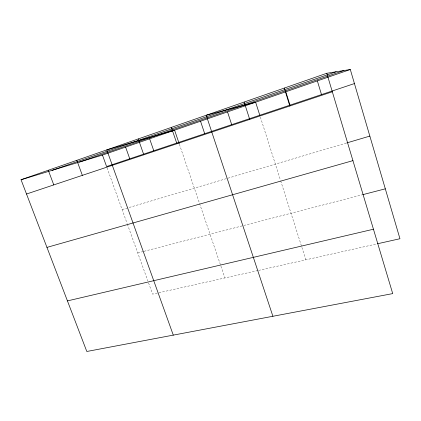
<?xml version="1.0" encoding="UTF-8"?>
<svg xmlns="http://www.w3.org/2000/svg" width="421" height="421" viewBox="0 0 421 421"><rect width="100%" height="100%" fill="white"/><g stroke="black" fill="none" stroke-linecap="round" stroke-linejoin="round"><path stroke-width="0.32" stroke-dasharray="2.1 1.58" d="M122.106 209.569L346.278 143.077M137.741 252.937L143.393 251.474M144.019 251.311L361.986 194.87M257.936 270.545L152.597 294.142L148.034 281.486M258.578 270.403L376.869 243.906M107.045 167.79L127.126 223.498M127.347 224.104L147.818 280.881M179.388 144.256L224.93 277.939M260.378 117.096L280.481 180.177M280.675 180.798L305.857 259.81"/><path stroke-width="0.63" d="M326.785 73.275L392.719 293.605L86.81 351.488L21.05 179.746L326.785 73.275L350.314 69.512L399.95 238.733L377.511 243.759M52.125 170.331L336.058 71.796M79.495 162.043L343.92 70.533M21.05 179.746L102.461 155.086L350.314 69.512M354.435 83.558L106.597 166.558L102.461 155.086M26.518 194.023L332.322 91.783M346.899 142.893L369.843 136.088M46.952 247.385L352.93 160.643M362.613 194.707L385.315 188.829M67.444 300.904L373.453 229.224M48.283 170.263L53.777 184.908M76.827 160.322L82.348 175.357M173.284 335.127L106.781 149.892L174.594 130.184L179.172 143.635M125.611 147.097L129.752 158.801M138.246 138.93L143.808 154.807M149.634 138.798L153.786 150.755M171.347 127.405L176.92 143.74M200.538 121.227L204.701 133.704M272.897 316.276L206.216 115.265L255.631 102.203L259.789 115.254M227.529 111.907L231.692 124.663M244.133 102.056L249.711 119.401M285.822 91.778L289.974 105.145M284.259 88.084L289.822 105.992M317.355 80.895L321.491 94.588"/></g></svg>
